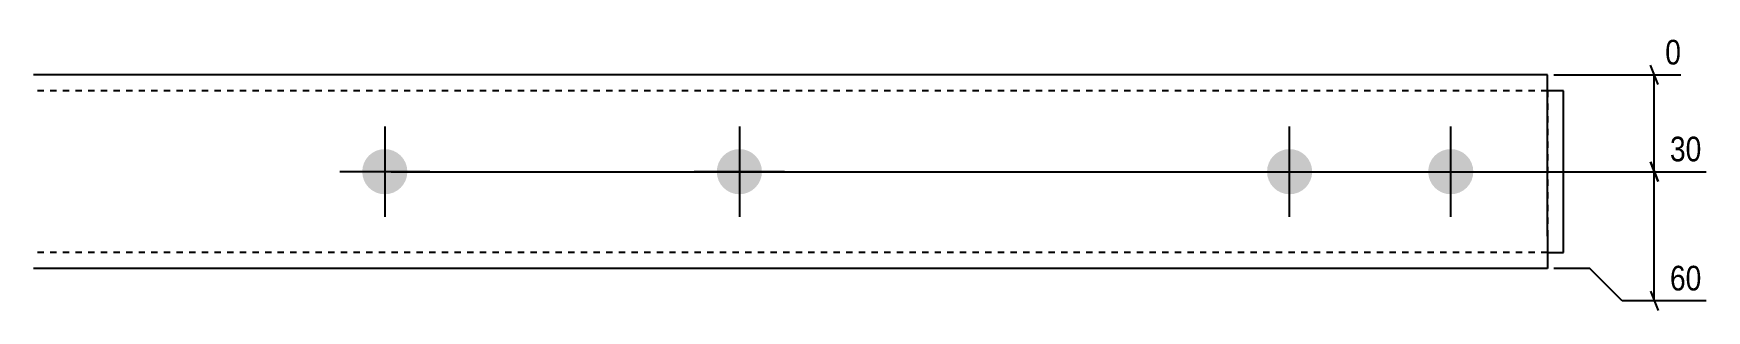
# Model space of a CAD drawing. Header units: millimetres. Extents: x 5 to 17724, y -8 to 412.
# Drawn here: x 9798 to 10317, y 5 to 91 of the extents above; entities that cross this region are included whole.
import ezdxf

# ---------------------------------------------------------------- set-up
doc = ezdxf.new("R2010")
doc.units = ezdxf.units.MM
doc.linetypes.add('DXK_LINE_DOT2', pattern=[3.9198, 1.9599, -1.9599])
doc.layers.add('MÅLSÆTNING', color=7, linetype='Continuous')
doc.layers.add('STÅL', color=7, linetype='Continuous')
doc.styles.add('Arial Narrow', font='ARIALN.TTF', dxfattribs={"height": 0.2})

msp = doc.modelspace()

# ---------------------------------------------------------------- hatches: boundary and pattern name
at = {"layer": 'STÅL', "linetype": 'Continuous'}
for color, points in [(96, [(9906.54, 40.8, -1), (9906.54, 54.8, -1)]), (96, [(10016.54, 40.8, -1), (10016.54, 54.8, -1)]), (4, [(10187.24, 54.8, -1), (10187.24, 40.8, -1)]), (4, [(10237.24, 54.8, -1), (10237.24, 40.8, -1)])]:
    msp.add_hatch(color=color, dxfattribs=at).paths.add_polyline_path(points)

# ---------------------------------------------------------------- linework, layer by layer
at = {"layer": 'MÅLSÆTNING', "color": 7, "linetype": 'Continuous'}
for p, q in [((10301.58, 74.8), (10299.18, 80.8)), ((10269.24, 77.8), (10308.66, 77.8)), ((10300.38, 47.8), (10300.38, 77.8)), ((9908.54, 47.8), (10316.45, 47.8)), ((9908.54, 47.8), (10316.45, 47.8)), ((10299.18, 50.8), (10301.58, 44.8)), ((10301.58, 44.8), (10299.18, 50.8)), ((10300.38, 7.8), (10300.38, 47.8)), ((10280.38, 17.8), (10269.24, 17.8)), ((10290.38, 7.8), (10280.38, 17.8)), ((10299.18, 10.8), (10301.58, 4.8)), ((10316.45, 7.8), (10290.38, 7.8))]:
    msp.add_line(p, q, dxfattribs=at)
at = {"layer": 'STÅL', "color": 2, "linetype": 'Continuous'}
for p, q in [((10267.24, 77.8), (9797.54, 77.8)), ((10267.24, 27.8), (10267.24, 77.8)), ((10272.24, 72.8), (10267.24, 72.8)), ((10272.24, 22.8), (10272.24, 72.8)), ((10267.24, 27.8), (10267.24, 17.8)), ((10267.24, 22.8), (10272.24, 22.8)), ((10267.24, 17.8), (9797.54, 17.8))]:
    msp.add_line(p, q, dxfattribs=at)
at = {"layer": 'STÅL', "color": 7, "linetype": 'DXK_LINE_DOT2'}
for p, q in [((10267.24, 72.8), (9797.54, 72.8)), ((10267.24, 72.8), (10267.24, 22.8)), ((10267.24, 22.8), (9797.54, 22.8))]:
    msp.add_line(p, q, dxfattribs=at)
at = {"layer": 'STÅL', "color": 96, "linetype": 'Continuous'}
for p, q in [((9906.54, 61.8), (9906.54, 33.8)), ((10016.54, 61.8), (10016.54, 33.8)), ((9920.54, 47.8), (9892.54, 47.8)), ((10030.54, 47.8), (10002.54, 47.8))]:
    msp.add_line(p, q, dxfattribs=at)
at = {"layer": 'STÅL', "color": 4, "linetype": 'Continuous'}
for p, q in [((10187.24, 33.8), (10187.24, 61.8)), ((10237.24, 33.8), (10237.24, 61.8)), ((10173.24, 47.8), (10201.24, 47.8)), ((10223.24, 47.8), (10251.24, 47.8))]:
    msp.add_line(p, q, dxfattribs=at)

# ---------------------------------------------------------------- next in the draw order: wipeouts: each hides what was drawn before it
at = {"color": 0, "linetype": 'Continuous'}
for points in [[(10310.26, 79.4), (10310.26, 90.6), (10302.18, 90.6), (10302.18, 79.4)], [(10316.59, 49.4), (10316.59, 60.6), (10303.64, 60.6), (10303.64, 49.4)], [(10316.59, 9.4), (10316.59, 20.6), (10303.64, 20.6), (10303.64, 9.4)]]:
    msp.add_wipeout(points, dxfattribs=at).dxf.layer = 'MÅLSÆTNING'

# ---------------------------------------------------------------- next in the draw order: texts
at = {"layer": 'MÅLSÆTNING', "color": 3, "linetype": 'Continuous', "style": 'Arial Narrow'}
for s, height, p in [('0', 7.64, (10303.78, 81)), ('30', 7.635, (10305.24, 51)), ('60', 7.635, (10305.24, 11))]:
    msp.add_text(s, height=height, dxfattribs=at).set_placement(p)

doc.saveas('drawing.dxf')
